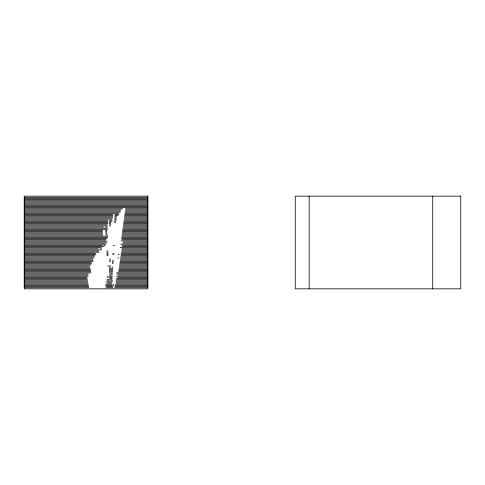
<?xml version="1.0" encoding="UTF-8"?>
<svg xmlns="http://www.w3.org/2000/svg" width="485" height="485" viewBox="0 0 485 485"><rect width="100%" height="100%" fill="white"/><g stroke="black" fill="none" stroke-linecap="round" stroke-linejoin="round"><path stroke-width="0.73" d="M24.25 197.304L147.828 197.304M24.25 198.45L147.828 198.45M24.25 199.59L147.828 199.59M24.25 200.735L147.828 200.735M24.25 201.881L147.828 201.881M24.25 203.027L147.828 203.027M24.25 204.167L147.828 204.167M24.25 205.313L147.828 205.313M24.25 206.458L147.828 206.458M24.25 207.598L147.828 207.598M24.25 208.744L122.729 208.744M125.548 208.744L147.828 208.744M24.25 209.89L121.208 209.89M125.391 209.89L147.828 209.89M24.25 211.036L120.401 211.036M125.233 211.036L147.828 211.036M24.25 212.175L120.286 212.175M125.075 212.175L147.828 212.175M24.25 213.321L114.218 213.321M114.878 213.321L118.837 213.321M124.918 213.321L147.828 213.321M24.25 214.467L112.853 214.467M114.824 214.467L118.728 214.467M124.76 214.467L147.828 214.467M24.25 215.613L112.823 215.613M114.763 215.613L117.982 215.613M124.609 215.613L147.828 215.613M24.25 216.753L112.793 216.753M114.702 216.753L116.606 216.753M124.451 216.753L147.828 216.753M24.25 217.898L112.756 217.898M114.648 217.898L116.527 217.898M124.293 217.898L147.828 217.898M24.25 219.044L112.096 219.044M114.587 219.044L116.442 219.044M124.136 219.044L147.828 219.044M24.25 220.19L107.9 220.19M109.361 220.19L112.071 220.19M114.527 220.19L116.358 220.19M123.978 220.19L147.828 220.19M24.25 221.33L107.931 221.33M109.374 221.33L112.047 221.33M114.472 221.33L115.672 221.33M123.82 221.33L147.828 221.33M24.25 222.476L107.961 222.476M109.386 222.476L110.81 222.476M114.411 222.476L115.6 222.476M123.663 222.476L147.828 222.476M24.25 223.621L107.991 223.621M109.398 223.621L110.804 223.621M123.505 223.621L147.828 223.621M24.25 224.767L107.294 224.767M109.41 224.767L110.798 224.767M123.348 224.767L147.828 224.767M24.25 225.907L107.337 225.907M109.422 225.907L110.792 225.907M123.19 225.907L147.828 225.907M24.25 227.053L103.414 227.053M105.239 227.053L107.373 227.053M123.032 227.053L147.828 227.053M24.25 228.199L107.415 228.199M122.875 228.199L147.828 228.199M24.25 229.344L107.458 229.344M122.717 229.344L147.828 229.344M24.25 230.484L102.505 230.484M105.445 230.484L106.809 230.484M122.559 230.484L147.828 230.484M24.25 231.63L102.608 231.63M105.512 231.63L106.864 231.63M122.402 231.63L147.828 231.63M24.25 232.776L102.711 232.776M105.578 232.776L106.912 232.776M122.25 232.776L147.828 232.776M24.25 233.915L102.814 233.915M105.645 233.915L106.961 233.915M122.093 233.915L147.828 233.915M24.25 235.061L102.917 235.061M105.718 235.061L107.658 235.061M121.935 235.061L147.828 235.061M24.25 236.207L107.7 236.207M121.777 236.207L147.828 236.207M24.25 237.353L107.737 237.353M121.62 237.353L147.828 237.353M24.25 238.493L107.161 238.493M121.462 238.493L147.828 238.493M24.25 239.638L105.991 239.638M121.941 239.638L147.828 239.638M24.25 240.784L106.057 240.784M121.147 240.784L147.828 240.784M24.25 241.93L107.306 241.93M122.887 241.93L147.828 241.93M24.25 243.07L106.191 243.07M122.717 243.07L147.828 243.07M24.25 244.216L105.633 244.216M120.674 244.216L147.828 244.216M24.25 245.362L102.45 245.362M103.838 245.362L105.087 245.362M113.235 245.362L114.533 245.362M122.384 245.362L147.828 245.362M24.25 246.507L103.942 246.507M122.22 246.507L147.828 246.507M24.25 247.647L101.329 247.647M120.201 247.647L147.828 247.647M24.25 248.793L98.419 248.793M100.243 248.793L101.462 248.793M121.887 248.793L147.828 248.793M24.25 249.939L101.595 249.939M121.717 249.939L147.828 249.939M24.25 251.084L98.74 251.084M106.67 251.084L108.052 251.084M121.553 251.084L147.828 251.084M24.25 252.224L95.509 252.224M96.188 252.224L98.904 252.224M106.736 252.224L108.094 252.224M121.383 252.224L147.828 252.224M24.25 253.37L95.697 253.37M106.803 253.37L108.137 253.37M112.829 253.37L113.951 253.37M121.22 253.37L147.828 253.37M24.25 254.516L95.878 254.516M106.876 254.516L108.179 254.516M112.769 254.516L113.866 254.516M118.207 254.516L119.261 254.516M121.056 254.516L147.828 254.516M24.25 255.656L94.787 255.656M106.942 255.656L108.222 255.656M120.886 255.656L147.828 255.656M24.25 256.801L94.345 256.801M120.723 256.801L147.828 256.801M24.25 257.947L93.902 257.947M117.764 257.947L118.789 257.947M120.553 257.947L147.828 257.947M24.25 259.093L92.841 259.093M109.495 259.093L110.574 259.093M120.389 259.093L147.828 259.093M24.25 260.233L93.041 260.233M109.513 260.233L110.568 260.233M112.478 260.233L113.454 260.233M120.219 260.233L147.828 260.233M24.25 261.379L93.247 261.379M109.531 261.379L110.556 261.379M112.417 261.379L113.369 261.379M120.056 261.379L147.828 261.379M24.25 262.524L91.283 262.524M112.356 262.524L113.284 262.524M119.886 262.524L147.828 262.524M24.25 263.67L91.489 263.67M112.302 263.67L113.199 263.67M119.722 263.67L147.828 263.67M24.25 264.81L90.98 264.81M119.552 264.81L147.828 264.81M24.25 265.956L89.755 265.956M107.555 265.956L108.616 265.956M109.143 265.956L110.525 265.956M119.389 265.956L147.828 265.956M24.25 267.102L89.968 267.102M109.174 267.102L110.519 267.102M112.126 267.102L112.95 267.102M119.225 267.102L147.828 267.102M24.25 268.247L90.186 268.247M109.204 268.247L110.513 268.247M111.295 268.247L112.872 268.247M119.055 268.247L147.828 268.247M24.25 269.387L90.398 269.387M109.24 269.387L110.507 269.387M111.259 269.387L112.787 269.387M118.892 269.387L147.828 269.387M24.25 270.533L90.616 270.533M109.27 270.533L110.495 270.533M111.229 270.533L112.702 270.533M118.722 270.533L147.828 270.533M24.25 271.679L90.828 271.679M109.301 271.679L110.489 271.679M111.192 271.679L112.617 271.679M118.558 271.679L147.828 271.679M24.25 272.825L91.047 272.825M109.331 272.825L110.483 272.825M111.162 272.825L112.538 272.825M116.746 272.825L147.828 272.825M24.25 273.964L88.422 273.964M109.361 273.964L110.477 273.964M111.126 273.964L112.453 273.964M116.588 273.964L147.828 273.964M24.25 275.11L87.93 275.11M109.392 275.11L110.465 275.11M111.095 275.11L112.368 275.11M118.055 275.11L147.828 275.11M24.25 276.256L88.149 276.256M107.13 276.256L108.167 276.256M109.422 276.256L112.29 276.256M116.273 276.256L147.828 276.256M24.25 277.402L86.948 277.402M107.227 277.402L108.234 277.402M109.458 277.402L112.205 277.402M117.722 277.402L147.828 277.402M24.25 278.542L87.173 278.542M109.489 278.542L112.12 278.542M116.491 278.542L147.828 278.542M24.25 279.687L87.391 279.687M106.924 279.687L109.519 279.687M110.441 279.687L112.041 279.687M116.333 279.687L147.828 279.687M24.25 280.833L87.609 280.833M107.027 280.833L109.549 280.833M110.428 280.833L112.593 280.833M116.17 280.833L147.828 280.833M24.25 281.973L87.827 281.973M105.948 281.973L112.484 281.973M116.012 281.973L147.828 281.973M24.25 283.119L88.052 283.119M107.233 283.119L111.786 283.119M115.848 283.119L147.828 283.119M24.25 284.265L88.27 284.265M105.627 284.265L111.708 284.265M113.005 284.265L113.951 284.265M115.691 284.265L147.828 284.265M24.25 285.41L88.488 285.41M105.76 285.41L112.168 285.41M112.878 285.41L113.805 285.41M115.018 285.41L147.828 285.41M24.25 286.55L88.706 286.55M105.9 286.55L112.75 286.55M114.86 286.55L147.828 286.55M24.25 287.696L88.931 287.696M106.033 287.696L112.623 287.696M114.702 287.696L147.828 287.696M432.729 196.158L432.729 288.842M309.151 196.158L309.151 288.842M147.828 196.158L24.25 196.158L24.25 288.842L147.828 288.842L147.828 196.158M460.75 196.158L295.256 196.158L295.256 288.842L460.75 288.842L460.75 196.158"/></g></svg>
